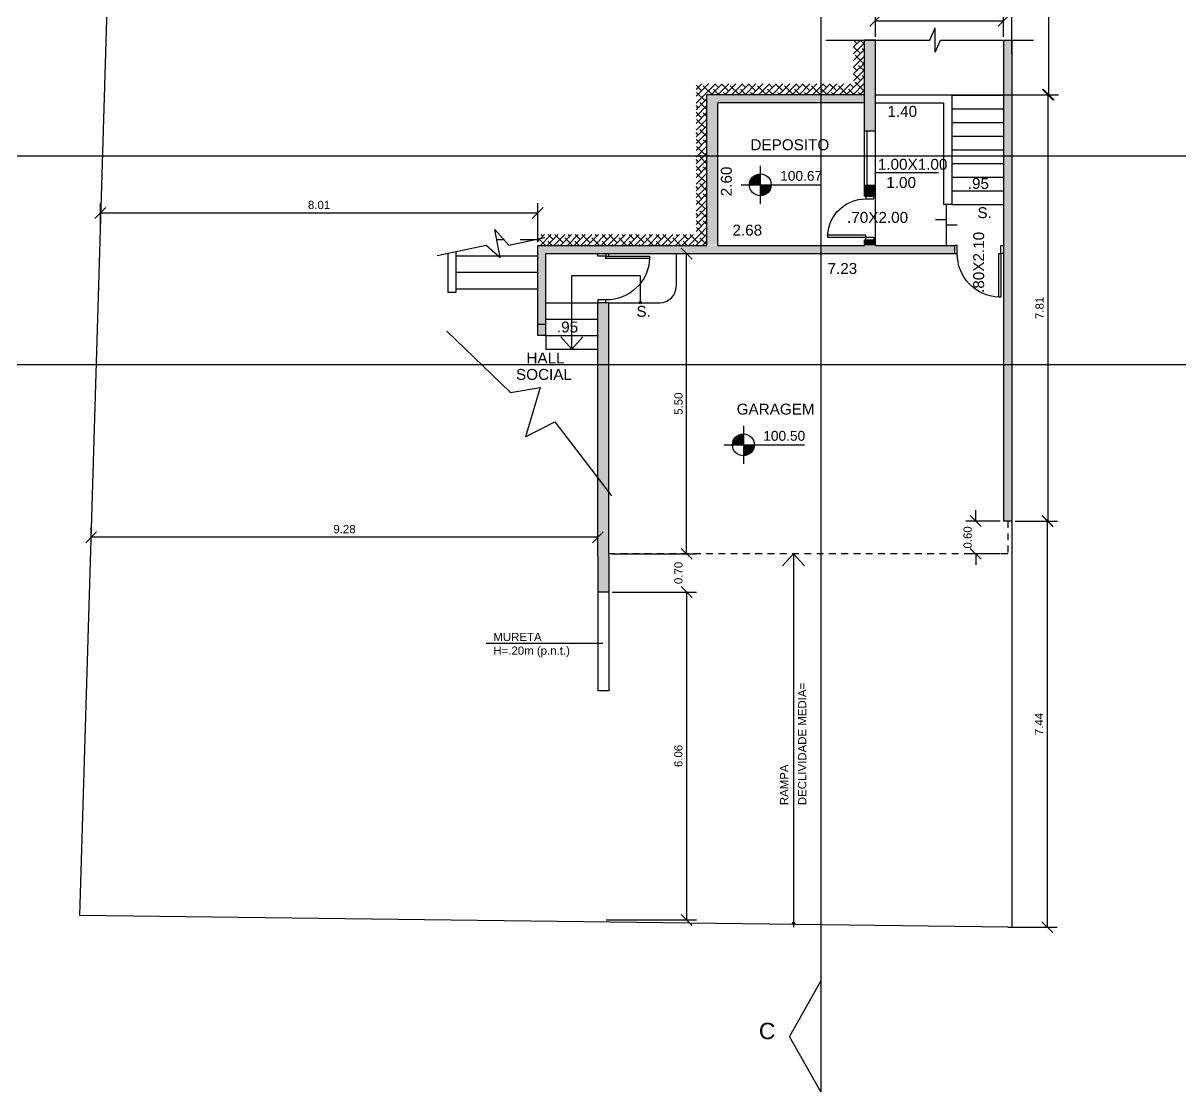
# Model space of a CAD drawing. Extents: x -23 to 90, y 6 to 84.
# Drawn here: x 25.28 to 46.47, y 41.8 to 61.38 of the extents above; entities that cross this region are included whole.
import ezdxf
from ezdxf.enums import TextEntityAlignment as Align

# ---------------------------------------------------------------- set-up
doc = ezdxf.new("R2010")
doc.units = 0
doc.header["$MEASUREMENT"] = 0
doc.linetypes.add('HIDDEN2', pattern=[0.1875, 0.125, -0.0625])
doc.layers.get('0').update_dxf_attribs({"linetype": 'CONTINUOUS'})
doc.layers.get('DEFPOINTS').update_dxf_attribs({"linetype": 'CONTINUOUS'})
for name, color, linetype in [('ALV', 6, 'CONTINUOUS'), ('COTA', 7, 'CONTINUOUS'), ('COTAPR', 2, 'CONTINUOUS'), ('PEITORIL', 2, 'CONTINUOUS'), ('PISO', 11, 'CONTINUOUS'), ('PORTA', 2, 'CONTINUOUS'), ('PROJ', 21, 'HIDDEN2'), ('SIMBOLOG', 7, 'CONTINUOUS'), ('SOLID', 253, 'CONTINUOUS'), ('TEXTO', 7, 'CONTINUOUS'), ('TEXTO1', 5, 'CONTINUOUS'), ('VISTA1', 1, 'CONTINUOUS'), ('VISTA3', 3, 'CONTINUOUS')]:
    doc.layers.add(name, color=color, linetype=linetype)
doc.styles.add('ROMANS', font='romans', dxfattribs={"height": 0.2})
doc.styles.get("Standard").update_dxf_attribs({"font": 'swissl.ttf'})
doc.dimstyles.get("Standard").update_dxf_attribs({"dimtxt": 0.15, "dimasz": 0, "dimexe": 0.18, "dimexo": 0.06, "dimgap": 0.09, "dimtad": 1, "dimzin": 0, "dimdsep": 46, "dimtxsty": 'ROMANS', "dimtsz": 0.1, "dimcen": 0.09, "dimadec": 0, "dimazin": 0, "dimtfac": 1, "dimtix": 1, "dimtofl": 0, "dimtmove": 2, "dimatfit": 3, "dimfxl": 1, "dimtolj": 1, "dimtzin": 0, "dimarcsym": 0})

# ---------------------------------------------------------------- blocks, each defined once
blk = doc.blocks.new('PM80')
at = {"layer": 'PORTA'}
for points in [[(0.4, 0.075), (0.4, 0.875), (0.362, 0.875), (0.362, 0.075), (0.4, 0.075)], [(-0.45, 0.075), (-0.4, 0.075), (-0.4, -0.075), (-0.45, -0.075)], [(0.45, 0.075), (0.4, 0.075), (0.4, -0.075), (0.45, -0.075)]]:
    blk.add_lwpolyline(points, dxfattribs=at)
blk.add_arc((0.395, 0.08), 0.795, 92.362, 180.3876, dxfattribs=at)
blk = doc.blocks.new('NIVEL')
at = {"layer": 'SIMBOLOG'}
for points in [[(0, 0.0035), (0, -0.0035)], [(-0.0035, 0), (0.0035, 0)]]:
    blk.add_lwpolyline(points, dxfattribs=at)
at = {"layer": 'SIMBOLOG', "const_width": 0.002}
for points in [[(0, 0.001, 0.414214), (-0.001, 0, 1)], [(0, -0.001, 0.414214), (0.001, 0, 1)]]:
    blk.add_lwpolyline(points, format="xyb", dxfattribs=at)
at = {"layer": 'SIMBOLOG'}
blk.add_circle((0, 0), 0.002, dxfattribs=at)
blk = doc.blocks.new('PM70')
at = {"layer": 'PORTA'}
for points in [[(0.35, 0.075), (0.312, 0.075), (0.312, 0.775), (0.35, 0.775), (0.35, 0.075)], [(-0.4, 0.075), (-0.35, 0.075), (-0.35, -0.075), (-0.4, -0.075)], [(0.4, 0.075), (0.35, 0.075), (0.35, -0.075), (0.4, -0.075)]]:
    blk.add_lwpolyline(points, dxfattribs=at)
blk.add_arc((0.345, 0.08), 0.695, 92.7111, 180.442, dxfattribs=at)
blk = doc.blocks.new('*D123')
at = {"color": 0, "linetype": 'ByBlock'}
for p, q in [((31.769, 50.958), (33.315, 50.958)), ((33.235, 50.858), (33.035, 51.058)), ((33.135, 50.958), (33.135, 44.952)), ((31.661, 44.952), (33.315, 44.952)), ((33.235, 44.852), (33.035, 45.052))]:
    blk.add_line(p, q, dxfattribs=at)
at = {"layer": 'DEFPOINTS', "color": 0, "linetype": 'ByBlock'}
for p in [(31.709, 50.958), (31.601, 44.952), (33.135, 44.952)]:
    blk.add_point(p, dxfattribs=at)
at = {"color": 0, "linetype": 'ByBlock'}
blk.add_text('6.06', height=0.15, rotation=90, dxfattribs=at).set_placement((32.985, 47.955), align=Align.MIDDLE_CENTER)
blk = doc.blocks.new('*X129')
at = {"color": 0}
for p, q in [((33.309, 59.914), (33.663, 60.268)), ((33.309, 60.038), (33.54, 60.268)), ((33.309, 60.162), (33.416, 60.268)), ((33.411, 60.139), (33.309, 60.241)), ((33.596, 60.078), (33.442, 60.232)), ((33.535, 60.263), (33.529, 60.268)), ((33.587, 60.068), (33.787, 60.268)), ((33.72, 60.201), (33.653, 60.268)), ((33.711, 60.068), (33.911, 60.268)), ((33.906, 60.139), (33.777, 60.268)), ((33.835, 60.068), (34.035, 60.268)), ((34.091, 60.078), (33.937, 60.232)), ((33.958, 60.068), (34.158, 60.268)), ((34.03, 60.263), (34.024, 60.268)), ((34.082, 60.068), (34.282, 60.268)), ((34.215, 60.201), (34.148, 60.268)), ((34.206, 60.068), (34.406, 60.268)), ((34.401, 60.139), (34.272, 60.268)), ((34.33, 60.068), (34.53, 60.268)), ((34.586, 60.078), (34.432, 60.232)), ((34.453, 60.068), (34.653, 60.268)), ((34.524, 60.263), (34.519, 60.268)), ((34.577, 60.068), (34.777, 60.268)), ((34.71, 60.201), (34.643, 60.268)), ((34.701, 60.068), (34.901, 60.268)), ((34.896, 60.139), (34.767, 60.268)), ((34.825, 60.068), (35.025, 60.268)), ((35.081, 60.078), (34.927, 60.232)), ((34.948, 60.068), (35.148, 60.268)), ((35.019, 60.263), (35.014, 60.268)), ((35.072, 60.068), (35.272, 60.268)), ((35.205, 60.201), (35.138, 60.268)), ((35.196, 60.068), (35.396, 60.268)), ((35.391, 60.139), (35.262, 60.268)), ((35.32, 60.068), (35.52, 60.268)), ((35.576, 60.078), (35.422, 60.232)), ((35.443, 60.068), (35.594, 60.219)), ((35.514, 60.263), (35.509, 60.268)), ((35.594, 60.219), (35.643, 60.268)), ((35.594, 60.095), (35.767, 60.268)), ((35.7, 60.201), (35.633, 60.268)), ((35.691, 60.068), (35.891, 60.268)), ((35.886, 60.139), (35.757, 60.268)), ((35.815, 60.068), (36.015, 60.268)), ((36.071, 60.078), (35.917, 60.232)), ((35.938, 60.068), (36.138, 60.268)), ((36.009, 60.263), (36.004, 60.268)), ((36.062, 60.068), (36.262, 60.268)), ((36.195, 60.201), (36.128, 60.268)), ((36.186, 60.068), (36.386, 60.268)), ((36.381, 60.139), (36.252, 60.268)), ((33.309, 59.79), (33.509, 59.99)), ((33.473, 59.954), (33.318, 60.108)), ((33.509, 60.041), (33.504, 60.047)), ((33.729, 60.068), (33.627, 60.17)), ((33.853, 60.068), (33.813, 60.108)), ((34.224, 60.068), (34.122, 60.17)), ((34.348, 60.068), (34.308, 60.108)), ((34.719, 60.068), (34.617, 60.17)), ((34.843, 60.068), (34.803, 60.108)), ((35.214, 60.068), (35.112, 60.17)), ((35.338, 60.068), (35.298, 60.108)), ((35.567, 60.068), (35.594, 60.095)), ((35.709, 60.068), (35.607, 60.17)), ((35.833, 60.068), (35.793, 60.108)), ((36.204, 60.068), (36.102, 60.17)), ((36.328, 60.068), (36.288, 60.108)), ((36.31, 60.068), (36.394, 60.152)), ((33.349, 59.83), (33.309, 59.87)), ((33.309, 59.667), (33.509, 59.867)), ((33.509, 59.794), (33.38, 59.923)), ((33.411, 59.644), (33.309, 59.746)), ((33.309, 59.543), (33.509, 59.743)), ((33.309, 59.419), (33.509, 59.619)), ((33.473, 59.459), (33.318, 59.614)), ((33.509, 59.67), (33.442, 59.737)), ((33.309, 59.295), (33.509, 59.495)), ((33.349, 59.335), (33.309, 59.375)), ((33.309, 59.172), (33.509, 59.372)), ((33.509, 59.299), (33.38, 59.428)), ((33.509, 59.546), (33.504, 59.552)), ((33.411, 59.149), (33.309, 59.251)), ((33.309, 59.048), (33.509, 59.248)), ((33.509, 59.175), (33.442, 59.242)), ((33.473, 58.964), (33.318, 59.119)), ((33.335, 58.949), (33.509, 59.124)), ((33.458, 58.949), (33.509, 59)), ((33.509, 59.051), (33.504, 59.057))]:
    blk.add_line(p, q, dxfattribs=at)
blk = doc.blocks.new('*X130')
at = {"color": 0}
for p, q in [((33.309, 58.8), (33.458, 58.949)), ((33.309, 58.924), (33.335, 58.949)), ((33.509, 58.804), (33.38, 58.933)), ((33.349, 58.84), (33.309, 58.88)), ((33.309, 58.677), (33.509, 58.877)), ((33.411, 58.655), (33.309, 58.756)), ((33.309, 58.553), (33.509, 58.753)), ((33.509, 58.68), (33.442, 58.747)), ((33.309, 58.429), (33.509, 58.629)), ((33.309, 58.305), (33.509, 58.505)), ((33.473, 58.469), (33.318, 58.624)), ((33.509, 58.556), (33.504, 58.562)), ((33.349, 58.345), (33.309, 58.385)), ((33.309, 58.182), (33.509, 58.382)), ((33.509, 58.309), (33.38, 58.438)), ((33.411, 58.16), (33.309, 58.261)), ((33.309, 58.058), (33.509, 58.258)), ((33.309, 57.934), (33.509, 58.134)), ((33.473, 57.974), (33.318, 58.129)), ((33.509, 58.185), (33.442, 58.252)), ((33.309, 57.81), (33.509, 58.01)), ((33.349, 57.85), (33.309, 57.89)), ((33.309, 57.687), (33.509, 57.887)), ((33.509, 57.814), (33.38, 57.943)), ((33.509, 58.061), (33.504, 58.067)), ((33.411, 57.665), (33.309, 57.766)), ((33.309, 57.563), (33.509, 57.763)), ((33.509, 57.69), (33.442, 57.757)), ((33.443, 57.508), (33.318, 57.634)), ((33.378, 57.508), (33.509, 57.639)), ((33.502, 57.508), (33.509, 57.515)), ((33.509, 57.566), (33.504, 57.572))]:
    blk.add_line(p, q, dxfattribs=at)
blk = doc.blocks.new('*X131')
at = {"color": 0}
for p, q in [((30.409, 57.385), (30.532, 57.508)), ((30.55, 57.308), (30.41, 57.448)), ((30.456, 57.308), (30.656, 57.508)), ((30.503, 57.479), (30.474, 57.508)), ((30.58, 57.308), (30.78, 57.508)), ((30.688, 57.417), (30.597, 57.508)), ((30.703, 57.308), (30.903, 57.508)), ((30.874, 57.355), (30.721, 57.508)), ((30.827, 57.308), (31.027, 57.508)), ((31.045, 57.308), (30.905, 57.448)), ((30.951, 57.308), (31.151, 57.508)), ((30.998, 57.479), (30.969, 57.508)), ((31.075, 57.308), (31.275, 57.508)), ((31.183, 57.417), (31.092, 57.508)), ((31.198, 57.308), (31.398, 57.508)), ((31.369, 57.355), (31.216, 57.508)), ((31.322, 57.308), (31.522, 57.508)), ((31.54, 57.308), (31.4, 57.448)), ((31.446, 57.308), (31.646, 57.508)), ((31.493, 57.479), (31.464, 57.508)), ((31.57, 57.308), (31.77, 57.508)), ((31.678, 57.417), (31.587, 57.508)), ((31.693, 57.308), (31.893, 57.508)), ((31.864, 57.355), (31.711, 57.508)), ((31.817, 57.308), (32.017, 57.508)), ((32.035, 57.308), (31.895, 57.448)), ((31.941, 57.308), (32.141, 57.508)), ((31.988, 57.479), (31.958, 57.508)), ((32.064, 57.308), (32.264, 57.508)), ((32.173, 57.417), (32.082, 57.508)), ((32.188, 57.308), (32.388, 57.508)), ((32.359, 57.355), (32.206, 57.508)), ((32.312, 57.308), (32.512, 57.508)), ((32.53, 57.308), (32.39, 57.448)), ((32.436, 57.308), (32.636, 57.508)), ((32.483, 57.479), (32.453, 57.508)), ((32.559, 57.308), (32.759, 57.508)), ((32.668, 57.417), (32.577, 57.508)), ((32.683, 57.308), (32.883, 57.508)), ((32.854, 57.355), (32.701, 57.508)), ((32.807, 57.308), (33.007, 57.508)), ((33.025, 57.308), (32.885, 57.448)), ((32.931, 57.308), (33.131, 57.508)), ((32.978, 57.479), (32.948, 57.508)), ((33.054, 57.308), (33.254, 57.508)), ((33.163, 57.417), (33.072, 57.508)), ((33.178, 57.308), (33.378, 57.508)), ((33.349, 57.355), (33.196, 57.508)), ((33.302, 57.308), (33.502, 57.508)), ((33.509, 57.319), (33.38, 57.448)), ((33.473, 57.479), (33.443, 57.508)), ((30.674, 57.308), (30.596, 57.386)), ((30.797, 57.308), (30.781, 57.324)), ((31.169, 57.308), (31.091, 57.386)), ((31.292, 57.308), (31.276, 57.324)), ((31.664, 57.308), (31.586, 57.386)), ((31.787, 57.308), (31.771, 57.324)), ((32.158, 57.308), (32.081, 57.386)), ((32.282, 57.308), (32.266, 57.324)), ((32.653, 57.308), (32.576, 57.386)), ((32.777, 57.308), (32.761, 57.324)), ((33.148, 57.308), (33.071, 57.386)), ((33.272, 57.308), (33.256, 57.324)), ((33.426, 57.308), (33.509, 57.392))]:
    blk.add_line(p, q, dxfattribs=at)
blk = doc.blocks.new('*X132')
at = {"color": 0}
for p, q in [((36.194, 60.942), (36.32, 61.068)), ((36.194, 61.066), (36.196, 61.068)), ((36.257, 61.006), (36.194, 61.068)), ((36.394, 60.993), (36.318, 61.068)), ((36.194, 60.819), (36.394, 61.019)), ((36.319, 60.82), (36.194, 60.945)), ((36.194, 60.695), (36.394, 60.895)), ((36.394, 60.869), (36.35, 60.913)), ((36.194, 60.571), (36.394, 60.771)), ((36.195, 60.696), (36.194, 60.698)), ((36.194, 60.447), (36.394, 60.647)), ((36.381, 60.634), (36.226, 60.789)), ((36.257, 60.511), (36.194, 60.574)), ((36.194, 60.324), (36.394, 60.524)), ((36.319, 60.325), (36.194, 60.45)), ((36.394, 60.498), (36.288, 60.603)), ((36.394, 60.374), (36.35, 60.418)), ((36.252, 60.268), (36.226, 60.294)), ((36.262, 60.268), (36.394, 60.4)), ((36.386, 60.268), (36.394, 60.276))]:
    blk.add_line(p, q, dxfattribs=at)
blk = doc.blocks.new('*D133')
at = {"color": 0, "linetype": 'ByBlock'}
for p, q in [((33.236, 51.558), (33.036, 51.758)), ((33.136, 51.658), (33.136, 51.858)), ((31.769, 51.658), (33.316, 51.658)), ((31.769, 50.958), (33.316, 50.958)), ((33.236, 50.858), (33.036, 51.058)), ((33.136, 50.958), (33.136, 50.758))]:
    blk.add_line(p, q, dxfattribs=at)
at = {"layer": 'DEFPOINTS', "color": 0, "linetype": 'ByBlock'}
for p in [(31.709, 51.658), (33.136, 51.658), (31.709, 50.958)]:
    blk.add_point(p, dxfattribs=at)
at = {"color": 0, "linetype": 'ByBlock'}
blk.add_text('0.70', height=0.15, rotation=90, dxfattribs=at).set_placement((32.986, 51.308), align=Align.MIDDLE_CENTER)
blk = doc.blocks.new('*D134')
at = {"color": 0, "linetype": 'ByBlock'}
for p, q in [((33.237, 57.058), (33.037, 57.258)), ((31.769, 57.158), (33.317, 57.158)), ((33.137, 51.658), (33.137, 57.158)), ((33.237, 51.558), (33.037, 51.758)), ((31.769, 51.658), (33.317, 51.658))]:
    blk.add_line(p, q, dxfattribs=at)
at = {"layer": 'DEFPOINTS', "color": 0, "linetype": 'ByBlock'}
for p in [(31.709, 57.158), (33.137, 57.158), (31.709, 51.658)]:
    blk.add_point(p, dxfattribs=at)
at = {"color": 0, "linetype": 'ByBlock'}
blk.add_text('5.50', height=0.15, rotation=90, dxfattribs=at).set_placement((32.987, 54.408), align=Align.MIDDLE_CENTER)
blk = doc.blocks.new('*D135')
at = {"color": 0, "linetype": 'ByBlock'}
for p, q in [((38.534, 52.158), (38.334, 52.358)), ((38.434, 52.258), (38.434, 52.458)), ((38.884, 52.258), (38.254, 52.258)), ((38.534, 51.558), (38.334, 51.758)), ((38.884, 51.658), (38.254, 51.658)), ((38.434, 51.658), (38.434, 51.458))]:
    blk.add_line(p, q, dxfattribs=at)
at = {"layer": 'DEFPOINTS', "color": 0, "linetype": 'ByBlock'}
for p in [(38.944, 52.258), (38.434, 51.658), (38.944, 51.658)]:
    blk.add_point(p, dxfattribs=at)
at = {"color": 0, "linetype": 'ByBlock'}
blk.add_text('0.60', height=0.15, rotation=90, dxfattribs=at).set_placement((38.284, 51.958), align=Align.MIDDLE_CENTER)
blk = doc.blocks.new('*D136')
at = {"color": 0, "linetype": 'ByBlock'}
for p, q in [((36.494, 61.323), (36.694, 61.523)), ((36.594, 61.128), (36.594, 61.603)), ((38.844, 61.323), (39.044, 61.523)), ((38.944, 61.128), (38.944, 61.603)), ((36.594, 61.423), (38.944, 61.423))]:
    blk.add_line(p, q, dxfattribs=at)
at = {"layer": 'DEFPOINTS', "color": 0, "linetype": 'ByBlock'}
for p in [(38.944, 61.423), (36.594, 61.068), (38.944, 61.068)]:
    blk.add_point(p, dxfattribs=at)
at = {"color": 0, "linetype": 'ByBlock'}
blk.add_text('2.50', height=0.15, dxfattribs=at).set_placement((37.769, 61.573), align=Align.MIDDLE_CENTER)
blk = doc.blocks.new('*D160')
at = {"color": 0, "linetype": 'ByBlock'}
for p, q in [((39.843, 52.158), (39.643, 52.358)), ((39.154, 52.258), (39.923, 52.258)), ((39.743, 52.258), (39.743, 44.82)), ((39.02, 44.82), (39.923, 44.82)), ((39.843, 44.72), (39.643, 44.92))]:
    blk.add_line(p, q, dxfattribs=at)
at = {"layer": 'DEFPOINTS', "color": 0, "linetype": 'ByBlock'}
for p in [(39.094, 52.258), (38.96, 44.82), (39.743, 44.82)]:
    blk.add_point(p, dxfattribs=at)
at = {"color": 0, "linetype": 'ByBlock'}
blk.add_text('7.44', height=0.15, rotation=90, dxfattribs=at).set_placement((39.593, 48.539), align=Align.MIDDLE_CENTER)
blk = doc.blocks.new('*D161')
at = {"color": 0, "linetype": 'ByBlock'}
for p, q in [((39.154, 60.068), (39.933, 60.068)), ((39.853, 59.968), (39.653, 60.168)), ((39.753, 60.068), (39.753, 52.258)), ((39.853, 52.158), (39.653, 52.358)), ((39.154, 52.258), (39.933, 52.258))]:
    blk.add_line(p, q, dxfattribs=at)
at = {"layer": 'DEFPOINTS', "color": 0, "linetype": 'ByBlock'}
for p in [(39.094, 60.068), (39.094, 52.258), (39.753, 52.258)]:
    blk.add_point(p, dxfattribs=at)
at = {"color": 0, "linetype": 'ByBlock'}
blk.add_text('7.81', height=0.15, rotation=90, dxfattribs=at).set_placement((39.603, 56.163), align=Align.MIDDLE_CENTER)
blk = doc.blocks.new('*D162')
at = {"color": 0, "linetype": 'ByBlock'}
for p, q in [((39.869, 79.718), (39.669, 79.918)), ((39.143, 79.818), (39.949, 79.818)), ((39.769, 79.818), (39.769, 60.068)), ((39.143, 60.068), (39.949, 60.068)), ((39.869, 59.968), (39.669, 60.168))]:
    blk.add_line(p, q, dxfattribs=at)
at = {"layer": 'DEFPOINTS', "color": 0, "linetype": 'ByBlock'}
for p in [(39.083, 79.818), (39.083, 60.068), (39.769, 60.068)]:
    blk.add_point(p, dxfattribs=at)
at = {"color": 0, "linetype": 'ByBlock'}
blk.add_text('19.75', height=0.15, rotation=90, dxfattribs=at).set_placement((39.619, 69.943), align=Align.MIDDLE_CENTER)
blk = doc.blocks.new('*D163')
at = {"color": 0, "linetype": 'ByBlock'}
for p, q in [((26.525, 51.945), (26.525, 52.141)), ((35.808, 51.668), (35.808, 52.141)), ((26.425, 51.861), (26.625, 52.061)), ((35.808, 51.961), (26.525, 51.961)), ((35.708, 51.861), (35.908, 52.061))]:
    blk.add_line(p, q, dxfattribs=at)
at = {"layer": 'DEFPOINTS', "color": 0, "linetype": 'ByBlock'}
for p in [(26.525, 51.961), (26.525, 51.885), (35.808, 51.608)]:
    blk.add_point(p, dxfattribs=at)
at = {"color": 0, "linetype": 'ByBlock'}
blk.add_text('9.28', height=0.15, dxfattribs=at).set_placement((31.167, 52.111), align=Align.MIDDLE_CENTER)
blk = doc.blocks.new('*D164')
at = {"color": 0, "linetype": 'ByBlock'}
for p, q in [((26.694, 57.607), (26.694, 58.079)), ((34.708, 57.368), (34.708, 58.079)), ((26.594, 57.799), (26.794, 57.999)), ((34.708, 57.899), (26.694, 57.899)), ((34.608, 57.799), (34.808, 57.999))]:
    blk.add_line(p, q, dxfattribs=at)
at = {"layer": 'DEFPOINTS', "color": 0, "linetype": 'ByBlock'}
for p in [(26.694, 57.899), (26.694, 57.547), (34.708, 57.308)]:
    blk.add_point(p, dxfattribs=at)
at = {"color": 0, "linetype": 'ByBlock'}
blk.add_text('8.01', height=0.15, dxfattribs=at).set_placement((30.701, 58.049), align=Align.MIDDLE_CENTER)

msp = doc.modelspace()

# ---------------------------------------------------------------- linework, layer by layer
for p, q in [((39.893, 81.604), (39.893, 44.818)), ((26.32, 45.034), (27.364, 80.019)), ((43.393, 60.803), (43.393, 68.361)), ((22.323, 58.949), (31.793, 58.949)), ((31.793, 58.949), (43.706, 58.949)), ((41.648, 58.949), (46.397, 58.949)), ((42.098, 58.949), (65.299, 58.949)), ((39.135, 58.416), (39.907, 58.416)), ((34.018, 57.088), (33.922, 57.6)), ((33.922, 57.6), (34.178, 57.312)), ((34.178, 57.312), (34.839, 57.453)), ((32.865, 57.12), (33.762, 57.312)), ((33.762, 57.312), (34.018, 57.088)), ((33.058, 57.161), (33.058, 56.444)), ((33.208, 57.193), (33.208, 56.444)), ((36.008, 57.108), (36.008, 57.158)), ((37.243, 57.158), (37.243, 56.558)), ((33.208, 56.444), (33.058, 56.444)), ((34.858, 56.258), (35.808, 56.258)), ((36.008, 56.258), (36.943, 56.258)), ((34.858, 55.958), (35.808, 55.958)), ((33.04, 55.737), (34.211, 54.613)), ((34.858, 55.658), (35.808, 55.658)), ((34.858, 55.408), (35.808, 55.408)), ((83.143, 55.118), (7.119, 55.118)), ((34.211, 54.613), (34.751, 54.703)), ((34.751, 54.703), (34.481, 53.803)), ((34.481, 53.803), (35.021, 54.073)), ((35.021, 54.073), (36.056, 52.723)), ((38.825, 53.654), (39.596, 53.654)), ((43.393, 52.258), (43.393, 44.818)), ((35.808, 50.958), (35.808, 49.148)), ((36.008, 50.958), (36.008, 49.148)), ((35.901, 50.015), (33.762, 50.015)), ((36.008, 49.148), (35.808, 49.148)), ((43.319, 44.82), (26.32, 45.034))]:
    msp.add_line(p, q)
msp.add_arc((36.943, 56.558), 0.3, 270, 0)
at = {"layer": 'ALV'}
for p, q in [((40.693, 59.408), (40.693, 61.068)), ((40.893, 61.068), (40.693, 61.068)), ((40.893, 59.408), (40.893, 61.068)), ((43.243, 61.068), (43.243, 52.258)), ((43.393, 61.068), (43.393, 52.258)), ((37.808, 57.308), (37.808, 60.068)), ((40.693, 60.068), (37.808, 60.068)), ((40.693, 59.918), (38.008, 59.918)), ((38.008, 57.308), (38.008, 59.918)), ((40.693, 59.408), (40.893, 59.408)), ((40.693, 58.408), (40.893, 58.408)), ((40.693, 58.208), (40.693, 58.408)), ((40.893, 58.208), (40.893, 58.408)), ((40.693, 58.208), (40.893, 58.208)), ((34.708, 55.658), (34.708, 57.308)), ((34.708, 57.308), (37.808, 57.308)), ((38.008, 57.308), (40.693, 57.308)), ((40.693, 57.308), (40.693, 57.408)), ((40.693, 57.408), (40.893, 57.408)), ((40.893, 57.308), (40.893, 57.408)), ((40.893, 57.308), (42.343, 57.308)), ((42.343, 57.308), (42.343, 57.158)), ((34.858, 55.658), (34.858, 57.158)), ((34.858, 57.158), (40.893, 57.158)), ((40.893, 57.158), (42.343, 57.158)), ((35.808, 51.608), (35.808, 56.258)), ((36.008, 56.258), (35.808, 56.258)), ((36.008, 51.608), (36.008, 56.258)), ((34.858, 55.858), (34.708, 55.858)), ((34.858, 55.658), (34.708, 55.658)), ((43.393, 52.258), (43.243, 52.258)), ((35.808, 51.608), (35.808, 50.958)), ((36.008, 51.608), (36.008, 50.958)), ((36.008, 50.958), (35.808, 50.958))]:
    msp.add_line(p, q, dxfattribs=at)
at = {"layer": 'COTAPR'}
for p, q in [((42.293, 60.068), (44.017, 60.068)), ((40.693, 58.408), (40.693, 59.408)), ((40.743, 58.408), (40.743, 59.408)), ((40.893, 58.408), (40.893, 59.408)), ((42.049, 58.635), (40.881, 58.635)), ((40.893, 57.408), (40.893, 58.208)), ((41.993, 57.783), (42.193, 57.783)), ((42.193, 57.683), (42.393, 57.683)), ((35.333, 55.408), (35.333, 56.747)), ((36.586, 56.747), (35.333, 56.747)), ((36.586, 56.747), (36.586, 56.258)), ((34.858, 55.658), (34.858, 55.408)), ((35.333, 55.408), (35.132, 55.63)), ((35.333, 55.408), (35.534, 55.63)), ((39.393, 51.658), (39.191, 51.437)), ((39.393, 51.658), (39.393, 44.818)), ((39.393, 51.658), (39.594, 51.437))]:
    msp.add_line(p, q, dxfattribs=at)
at = {"layer": 'PEITORIL'}
for p, q in [((40.893, 60.068), (42.293, 60.068)), ((42.293, 60.068), (42.293, 58.058)), ((40.893, 59.918), (42.143, 59.918)), ((42.143, 59.918), (42.143, 58.058)), ((42.293, 58.058), (42.143, 58.058))]:
    msp.add_line(p, q, dxfattribs=at)
at = {"layer": 'PISO'}
for p, q in [((42.293, 60.058), (43.243, 60.058)), ((42.293, 59.808), (43.243, 59.808)), ((42.293, 59.558), (43.243, 59.558)), ((42.293, 59.308), (43.243, 59.308)), ((42.293, 59.058), (43.243, 59.058)), ((42.293, 58.808), (43.243, 58.808)), ((42.293, 58.558), (43.243, 58.558)), ((42.293, 58.308), (43.243, 58.308)), ((42.193, 58.058), (42.193, 57.308)), ((42.293, 58.058), (43.243, 58.058)), ((34.093, 57.408), (33.958, 57.408)), ((34.708, 57.408), (34.388, 57.408)), ((34.708, 57.108), (33.208, 57.108)), ((34.708, 56.808), (33.208, 56.808)), ((34.708, 56.508), (33.208, 56.508))]:
    msp.add_line(p, q, dxfattribs=at)
at = {"layer": 'PROJ'}
for p, q in [((43.318, 52.258), (43.318, 51.658)), ((43.318, 51.658), (36.008, 51.658))]:
    msp.add_line(p, q, dxfattribs=at)
at = {"layer": 'SOLID'}
for points in [[(40.693, 61.068), (40.693, 60.068), (40.893, 61.068), (40.893, 59.408)], [(43.393, 61.068), (43.393, 52.258), (43.243, 61.068), (43.243, 52.258)], [(37.808, 60.068), (38.008, 59.918), (37.808, 57.318), (38.008, 57.318)], [(40.893, 60.068), (40.693, 59.918), (37.808, 60.068), (38.008, 59.918)], [(40.893, 59.408), (40.693, 59.408), (40.893, 60.068), (40.693, 59.918)], [(40.693, 58.408), (40.693, 58.208), (40.893, 58.408), (40.893, 58.208)], [(34.858, 55.658), (34.708, 55.658), (34.858, 57.158), (34.708, 57.308)], [(34.858, 57.158), (34.708, 57.308), (42.343, 57.158), (42.343, 57.308)], [(40.693, 57.408), (40.693, 57.308), (40.893, 57.408), (40.893, 57.308)], [(36.008, 56.258), (36.008, 50.958), (35.808, 56.258), (35.808, 50.958)]]:
    msp.add_solid(points, dxfattribs=at)
at = {"layer": 'TEXTO1'}
for p, q in [((39.893, 46.426), (39.893, 44.071)), ((39.893, 44.071), (39.893, 41.803)), ((39.893, 43.835), (39.32, 42.819)), ((39.893, 41.803), (39.32, 42.819))]:
    msp.add_line(p, q, dxfattribs=at)
at = {"layer": 'VISTA1'}
for p, q in [((41.889, 61.068), (41.989, 61.29)), ((41.989, 60.847), (41.989, 61.29)), ((39.984, 61.068), (41.889, 61.068)), ((41.989, 60.847), (42.089, 61.068)), ((42.089, 61.068), (43.793, 61.068))]:
    msp.add_line(p, q, dxfattribs=at)
at = {"layer": 'VISTA3'}
for centre in [(36.586, 56.258), (39.393, 44.889)]:
    msp.add_circle(centre, 0.02, dxfattribs=at)

# ---------------------------------------------------------------- block references
at = {"xscale": 100, "yscale": 100, "zscale": 100}
for p in [(38.785, 58.416), (38.475, 53.654)]:
    msp.add_blockref('NIVEL', p, dxfattribs=at)
at = {"xscale": -1}
for p, rotation in [((42.793, 57.233), 180), ((35.883, 56.708), 270)]:
    msp.add_blockref('PM80', p, dxfattribs=dict(at, rotation=rotation))
at = {"layer": 'COTAPR', "xscale": -1, "rotation": 90.02564325956418}
msp.add_blockref('PM70', (40.793, 57.808), dxfattribs=at)
at = {"layer": 'VISTA1'}
for name in ['*X132', '*X129', '*X130', '*X131']:
    msp.add_blockref(name, (4.299, 0), dxfattribs=at)

# ---------------------------------------------------------------- texts
for s, height, p in [('100.67', 0.18, (39.149, 58.491)), ('.95', 0.2, (42.586, 58.342)), ('S.', 0.2, (42.764, 57.807)), ('S.', 0.2, (36.516, 55.999)), ('HALL ', 0.2, (34.5, 55.145)), (' SOCIAL', 0.2, (34.232, 54.844)), ('GARAGEM', 0.2, (38.352, 54.208)), ('100.50 ', 0.18, (38.839, 53.729)), ('MURETA', 0.15, (33.894, 50.06)), ('H=.20m (p.n.t.)', 0.15, (33.894, 49.81))]:
    msp.add_text(s, height=height).set_placement(p)
for s, p in [('DECLIVIDADE MEDIA=', (39.628, 47.054)), ('RAMPA', (39.296, 47.054))]:
    msp.add_text(s, height=0.15, rotation=90).set_placement(p)
at = {"layer": 'COTAPR'}
for s, p in [('1.40', (41.114, 59.662)), ('1.00X1.00', (40.939, 58.693)), ('  1.00', (40.939, 58.36)), ('.70X2.00', (40.375, 57.72)), ('2.68', (38.275, 57.487)), ('7.23', (40.017, 56.784)), ('.95', (35.059, 55.713))]:
    msp.add_text(s, height=0.2, dxfattribs=at).set_placement(p)
for s, p in [('2.60', (38.263, 58.207)), ('.80X2.10', (42.886, 56.437))]:
    msp.add_text(s, height=0.2, rotation=90, dxfattribs=at).set_placement(p)
at = {"layer": 'TEXTO'}
msp.add_text('DEPOSITO', height=0.2, dxfattribs=at).set_placement((38.605, 59.051))
at = {"layer": 'TEXTO1'}
msp.add_text('C', height=0.3, dxfattribs=at).set_placement((38.759, 42.768))

# ---------------------------------------------------------------- dimensions: what is measured, and where the dimension line sits
for base, p1, p2, picture, middle in [((37.436, 57.158), (36.008, 51.658), (36.008, 57.158), '*D134', (37.286, 54.408)), ((42.733, 51.658), (43.243, 52.258), (43.243, 51.658), '*D135', (42.583, 51.958)), ((37.435, 51.658), (36.008, 50.958), (36.008, 51.658), '*D133', (37.285, 51.308))]:
    dim = msp.add_linear_dim(base=base, p1=p1, p2=p2, angle=90, dimstyle='Standard')
    dim.commit()
    dim.dimension.update_dxf_attribs({"geometry": picture, "text_midpoint": middle, "insert": (4.299, 0)})
at = {"layer": 'COTA'}
dim = msp.add_linear_dim(base=(37.434, 44.952), p1=(36.008, 50.958), p2=(35.9, 44.952), angle=90, text='6.06', dimstyle='Standard', dxfattribs=at)
dim.commit()
dim.dimension.update_dxf_attribs({"geometry": '*D123', "text_midpoint": (37.284, 47.955), "insert": (4.299, 0)})
at = {"layer": 'COTAPR'}
for base, p1, p2, picture, middle in [((44.068, 60.068), (43.382, 79.818), (43.382, 60.068), '*D162', (43.918, 69.943)), ((44.052, 52.258), (43.393, 60.068), (43.393, 52.258), '*D161', (43.902, 56.163)), ((44.042, 44.82), (43.393, 52.258), (43.259, 44.82), '*D160', (43.892, 48.539))]:
    dim = msp.add_linear_dim(base=base, p1=p1, p2=p2, angle=90, dimstyle='Standard', dxfattribs=at)
    dim.commit()
    dim.dimension.update_dxf_attribs({"geometry": picture, "text_midpoint": middle, "insert": (4.299, 0)})
dim = msp.add_linear_dim(base=(43.243, 61.423), p1=(40.893, 61.068), p2=(43.243, 61.068), text='2.50', dimstyle='Standard', dxfattribs=at)
dim.commit()
dim.dimension.update_dxf_attribs({"geometry": '*D136', "text_midpoint": (42.068, 61.573), "insert": (4.299, 0)})
for base, p1, p2, picture, middle in [((26.694, 57.899), (34.708, 57.308), (26.694, 57.547), '*D164', (30.701, 58.049)), ((26.525, 51.961), (35.808, 51.608), (26.525, 51.885), '*D163', (31.167, 52.111))]:
    dim = msp.add_linear_dim(base=base, p1=p1, p2=p2, dimstyle='Standard', dxfattribs=at)
    dim.commit()
    dim.dimension.update_dxf_attribs({"geometry": picture, "text_midpoint": middle})

doc.saveas('drawing.dxf')
